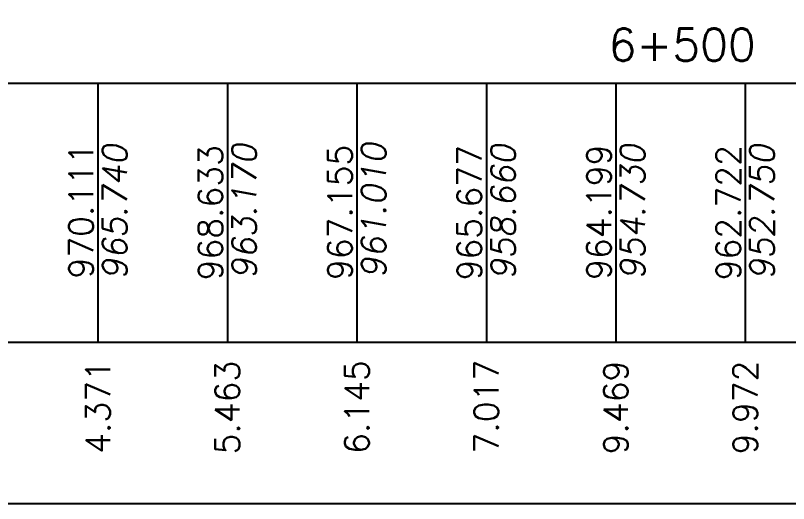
# Model space of a CAD drawing. Header units: metres. Extents: x 750563 to 756046, y 4495933 to 4497284.
# Drawn here: x 755754.15 to 755801.92, y 4496207.49 to 4496237.64 of the extents above; entities that cross this region are included whole.
import ezdxf
from ezdxf.enums import TextEntityAlignment as Align

# ---------------------------------------------------------------- set-up
doc = ezdxf.new("R2010")
doc.units = ezdxf.units.M
doc.layers.add('00_HOJAS', color=250, linetype='Continuous', plot=False)
for name, color, linetype in [('L60', 252, 'Continuous'), ('R0', 7, 'Continuous'), ('S558', 36, 'Continuous'), ('S559', 160, 'Continuous'), ('S561', 90, 'Continuous')]:
    doc.layers.add(name, color=color, linetype=linetype)
doc.styles.get("Standard").update_dxf_attribs({"font": 'simplex.shx'})

msp = doc.modelspace()

# ---------------------------------------------------------------- linework, layer by layer
at = {"layer": '00_HOJAS'}
msp.add_lwpolyline([(756045.99128, 4496314.54099), (755664.9913, 4496314.54099), (755664.9913, 4496207.48814), (756045.99128, 4496207.48814)], close=True, dxfattribs=at)
at = {"layer": 'L60'}
for p, q in [((755695.24612, 4496233.45302), (755995.24612, 4496233.45302)), ((755759.24612, 4496233.45302), (755759.24612, 4496217.45302)), ((755767.24612, 4496233.45302), (755767.24612, 4496217.45302)), ((755775.24612, 4496233.45302), (755775.24612, 4496217.45302)), ((755783.24612, 4496233.45302), (755783.24612, 4496217.45302)), ((755791.24612, 4496233.45302), (755791.24612, 4496217.45302)), ((755799.24612, 4496233.45302), (755799.24612, 4496217.45302)), ((755695.24612, 4496217.45302), (755995.24612, 4496217.45302))]:
    msp.add_line(p, q, dxfattribs=at)

# ---------------------------------------------------------------- texts
at = {"layer": 'R0', "color": 1}
msp.add_text('6+500', height=2, dxfattribs=at).set_placement((755790.80034, 4496234.82802))
at = {"layer": 'S558', "oblique": 10}
for s, p in [('965.740', (755760.28456, 4496225.50102)), ('963.170', (755768.28456, 4496225.53702)), ('961.010', (755776.28456, 4496225.58902)), ('958.660', (755784.28456, 4496225.50102)), ('954.730', (755792.28456, 4496225.50102)), ('952.750', (755800.28456, 4496225.49702))]:
    msp.add_text(s, height=1.5, rotation=90, dxfattribs=at).set_placement(p, align=Align.MIDDLE)
at = {"layer": 'S559'}
for s, p in [('968.633', (755766.2025, 4496225.45302)), ('967.155', (755774.2025, 4496225.47702)), ('965.677', (755782.2025, 4496225.44902)), ('962.722', (755798.2025, 4496225.45302)), ('970.111', (755758.2025, 4496225.56902)), ('964.199', (755790.2025, 4496225.48502))]:
    msp.add_text(s, height=1.5, rotation=90, dxfattribs=at).set_placement(p, align=Align.MIDDLE)
at = {"layer": 'S561'}
for s, p in [('5.463', (755767.24612, 4496213.41702)), ('6.145', (755775.24612, 4496213.44902)), ('7.017', (755783.24612, 4496213.47302)), ('9.469', (755791.24612, 4496213.42102)), ('9.972', (755799.24612, 4496213.42102)), ('4.371', (755759.24612, 4496213.45302))]:
    msp.add_text(s, height=1.5, rotation=90, dxfattribs=at).set_placement(p, align=Align.MIDDLE)

doc.saveas('drawing.dxf')
